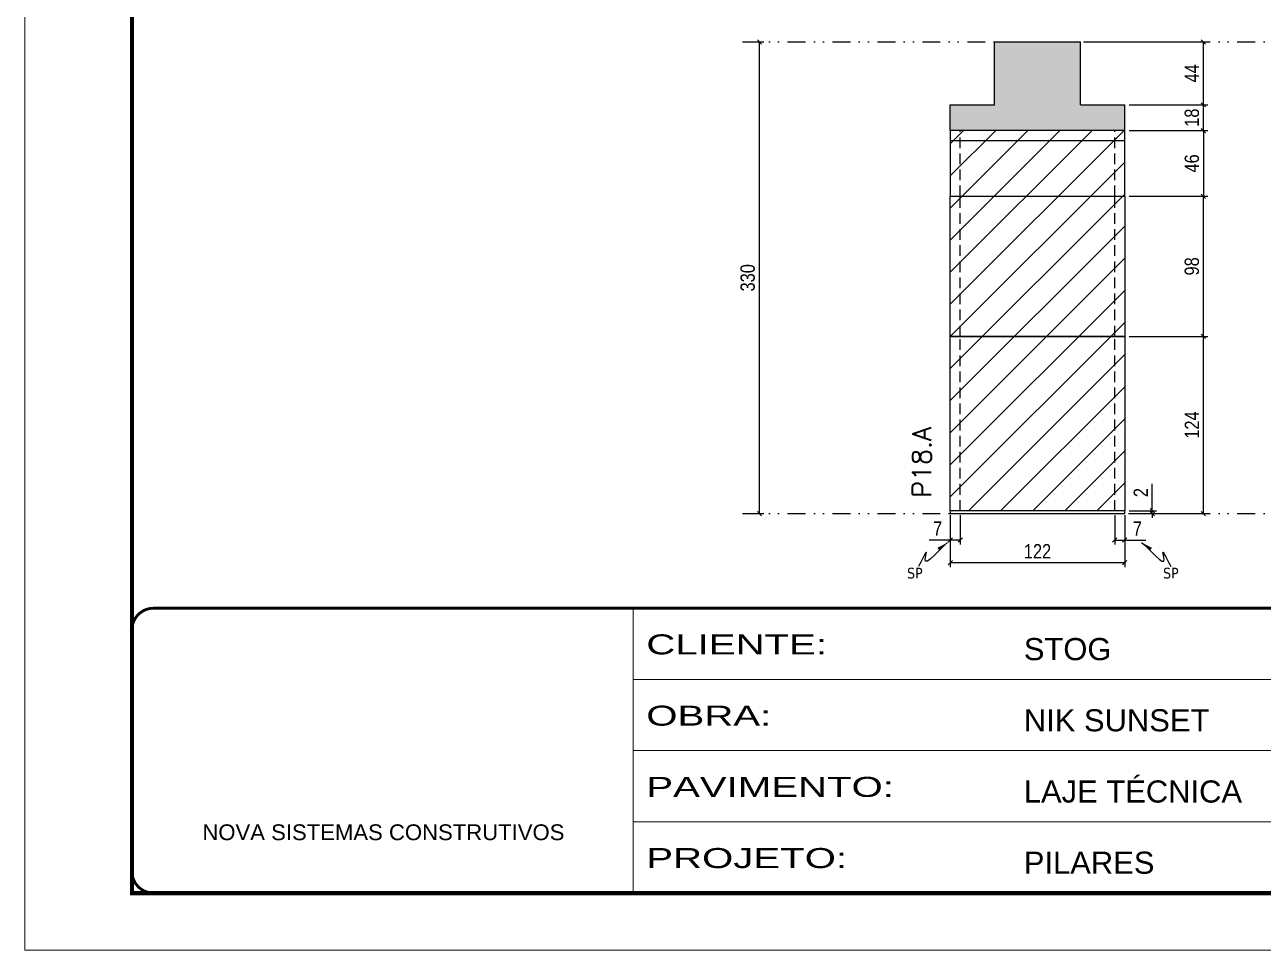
# Model space of a CAD drawing. Extents: x 808 to 7089, y -98 to 17032.
# Drawn here: x 5577 to 6443, y 11388 to 12036 of the extents above; entities that cross this region are included whole.
import ezdxf

# ---------------------------------------------------------------- set-up
doc = ezdxf.new("R2010")
doc.units = 0
for name, pattern in [('CONTINUO', [0]), ('DASHED', [0.75, 0.5, -0.25]), ('DIVIDE2', [0.625, 0.25, -0.125, 0, -0.125, 0, -0.125]), ('HIDDEN', [0.375, 0.25, -0.125])]:
    doc.linetypes.add(name, pattern=pattern)
for name, color, linetype in [('COTA', 241, 'Continuous'), ('Nível', 160, 'Continuous'), ('Painéis', 200, 'Continuous'), ('SARR_2.2x7', 40, 'Continuous'), ('Sarrafo de Pressão', 42, 'HIDDEN'), ('texto', 7, 'Continuous')]:
    doc.layers.add(name, color=color, linetype=linetype)
for name, color, linetype, lineweight in [('Folhas', 255, 'Continuous', 9), ('REAPROVEITAMENTO', 251, 'Continuous', 9), ('SARRAFO DE PRESSAO', 251, 'DASHED', 9), ('Texto Seção', 7, 'Continuous', 15)]:
    doc.layers.add(name, color=color, linetype=linetype, lineweight=lineweight)
doc.styles.add('ARIAL', font='arial.ttf')
doc.styles.add('COTA TECNICA', font='techl___.ttf', dxfattribs={"height": 10})
doc.styles.add('COTA TECNICA-50', font='techl___.ttf', dxfattribs={"height": 10})
doc.styles.add('REGUA-120', font='ROMANS.shx', dxfattribs={"height": 15})
doc.styles.get("Standard").update_dxf_attribs({"font": 'arial.ttf'})
doc.styles.add('Tecnologia', font='')
doc.styles.get('Tecnologia').set_extended_font_data('Forgotten Futurist')
doc.dimstyles.new('COTA PAINEL-50', dxfattribs={"dimtxt": 10, "dimasz": 3, "dimexe": 3, "dimexo": 3, "dimgap": 3, "dimtad": 1, "dimdec": 1, "dimzin": 12, "dimdsep": 46, "dimtxsty": 'COTA TECNICA-50', "dimblk1": 'OBLIQUE', "dimblk2": 'OBLIQUE', "dimsah": 1, "dimcen": 0.9, "dimclrd": 4, "dimclre": 4, "dimclrt": 240, "dimadec": 1, "dimazin": 3, "dimtfac": 1, "dimtdec": 1, "dimtmove": 0, "dimatfit": 3, "dimfxl": 1, "dimtolj": 1, "dimtzin": 12, "dimarcsym": 0})
doc.dimstyles.new('PAINEL', dxfattribs={"dimtxt": 10, "dimasz": 3, "dimexe": 3, "dimexo": 3, "dimgap": 3, "dimtad": 1, "dimdec": 1, "dimzin": 12, "dimdsep": 46, "dimtxsty": 'COTA TECNICA', "dimblk1": 'OBLIQUE', "dimblk2": 'OBLIQUE', "dimsah": 1, "dimcen": 0.9, "dimclrd": 4, "dimclre": 4, "dimclrt": 240, "dimadec": 1, "dimazin": 3, "dimtfac": 1, "dimtdec": 1, "dimtmove": 0, "dimatfit": 3, "dimfxl": 1, "dimtolj": 1, "dimtzin": 12, "dimarcsym": 0})
doc.dimstyles.get("Standard").update_dxf_attribs({"dimtxt": 0.18, "dimasz": 0.18, "dimexe": 0.18, "dimexo": 0.0625, "dimgap": 0.09, "dimtad": 0, "dimtih": 1, "dimtoh": 1, "dimdec": 4, "dimzin": 0, "dimdsep": 46, "dimtxsty": 'Standard', "dimcen": 0.09, "dimadec": 0, "dimazin": 0, "dimtfac": 1, "dimtdec": 4, "dimtofl": 0, "dimtmove": 0, "dimatfit": 3, "dimfxl": 1, "dimtolj": 1, "dimtzin": 0, "dimarcsym": 0})

# ---------------------------------------------------------------- blocks, each defined once
blk = doc.blocks.new('9999999999')
at = {"color": 30, "linetype": 'CONTINUO'}
for p, q in [((98564.56, 34230.21), (98564.56, 34429.45)), ((98564.56, 34379.64), (99583.98, 34379.64)), ((98564.56, 34329.83), (99487.98, 34329.83)), ((98564.56, 34280.02), (99487.98, 34280.02))]:
    blk.add_line(p, q, dxfattribs=at)
at = {"color": 30, "linetype": 'CONTINUO', "const_width": 2}
blk.add_lwpolyline([(99583.98, 34230.21), (99583.98, 34414.45, 0.414214), (99568.98, 34429.45), (98228.98, 34429.45, 0.414214), (98213.98, 34414.45), (98213.98, 34245.21, 0.414214), (98228.98, 34230.21), (99583.98, 34230.21)], format="xyb", dxfattribs=at)
at = {"layer": 'Folhas'}
blk.add_lwpolyline([(98138.98, 34190.21), (99623.98, 34190.21), (99623.98, 35240.21), (98138.98, 35240.21)], close=True, dxfattribs=at)
at = {"layer": 'Folhas', "color": 30, "const_width": 3}
blk.add_lwpolyline([(98213.98, 34230.21), (99583.98, 34230.21), (99583.98, 35200.21), (98213.98, 35200.21)], close=True, dxfattribs=at)
at = {"color": 7, "linetype": 'Continuous', "ltscale": 5, "style": 'ARIAL'}
for s, height, p in [('STOG', 15.483, (98837.68, 34393.13)), ('NIK SUNSET', 15.483, (98837.68, 34343.32)), ('LAJE TÉCNICA', 15.4829, (98837.68, 34293.51)), ('NOVA SISTEMAS CONSTRUTIVOS', 11.0592, (98263.19, 34267.21)), ('PILARES', 15.483, (98837.68, 34243.7))]:
    blk.add_text(s, height=height, dxfattribs=at).set_placement(p)
at = {"layer": 'Folhas', "color": 7, "style": 'Tecnologia', "width": 1.5}
for s, p in [('CLIENTE:', (98573.65, 34397.17)), ('OBRA:', (98573.65, 34347.31)), ('PAVIMENTO:', (98573.65, 34297.5)), ('PROJETO:', (98573.65, 34247.69))]:
    blk.add_text(s, height=14, dxfattribs=at).set_placement(p)
blk = doc.blocks.new('_Oblique')
at = {"color": 0, "linetype": 'ByBlock', "lineweight": -2}
blk.add_line((-0.5, -0.5), (0.5, 0.5), dxfattribs=at)
blk = doc.blocks.new('*D624')
at = {"layer": 'COTA', "color": 4, "lineweight": -2, "transparency": 16777216}
for p, q in [((6081.66, 12023.59), (6093.51, 12023.59)), ((6090.51, 11693.59), (6090.51, 12023.59)), ((6081.66, 11693.59), (6093.51, 11693.59))]:
    blk.add_line(p, q, dxfattribs=at)
at = {"layer": 'Defpoints', "color": 0, "transparency": 16777216}
for p in [(6078.66, 12023.59), (6090.51, 12023.59), (6078.66, 11693.59)]:
    blk.add_point(p, dxfattribs=at)
at = {"layer": 'COTA', "color": 4, "lineweight": -2, "transparency": 16777216, "xscale": 3, "yscale": 3, "zscale": 3}
for p, rotation in [((6090.51, 12023.59), 90), ((6090.51, 11693.59), 270)]:
    blk.add_blockref('_Oblique', p, dxfattribs=dict(at, rotation=rotation))
at = {"layer": 'COTA', "color": 240, "transparency": 16777216, "insert": (6082.29, 11858.59), "char_height": 10, "attachment_point": 5, "rotation": 90, "style": 'COTA TECNICA-50'}
blk.add_mtext('\\A1;330', dxfattribs=at)
blk = doc.blocks.new('*D595')
at = {"layer": 'COTA', "color": 4, "lineweight": -2, "transparency": 16777216}
for p, q in [((6223.93, 11692.59), (6223.93, 11656.23)), ((6345.93, 11692.59), (6345.93, 11656.23)), ((6345.93, 11659.23), (6223.93, 11659.23))]:
    blk.add_line(p, q, dxfattribs=at)
at = {"layer": 'Defpoints', "color": 0, "transparency": 16777216}
for p in [(6223.93, 11695.59), (6345.93, 11695.59), (6223.93, 11659.23)]:
    blk.add_point(p, dxfattribs=at)
at = {"layer": 'COTA', "color": 4, "lineweight": -2, "transparency": 16777216, "xscale": 3, "yscale": 3, "zscale": 3, "rotation": 180}
blk.add_blockref('_Oblique', (6223.93, 11659.23), dxfattribs=at)
at = {"layer": 'COTA', "color": 4, "lineweight": -2, "transparency": 16777216, "xscale": 3, "yscale": 3, "zscale": 3}
blk.add_blockref('_Oblique', (6345.93, 11659.23), dxfattribs=at)
at = {"layer": 'COTA', "color": 240, "transparency": 16777216, "insert": (6284.93, 11667.29), "char_height": 10, "attachment_point": 5, "style": 'COTA TECNICA'}
blk.add_mtext('\\A1;122', dxfattribs=at)
blk = doc.blocks.new('*D596')
at = {"layer": 'COTA', "color": 4, "lineweight": -2, "transparency": 16777216}
for p, q in [((6338.93, 11692.59), (6338.93, 11672.08)), ((6345.93, 11690.59), (6345.93, 11672.08)), ((6338.93, 11675.08), (6345.93, 11675.08)), ((6345.93, 11675.08), (6360.66, 11675.08))]:
    blk.add_line(p, q, dxfattribs=at)
at = {"layer": 'Defpoints', "color": 0, "transparency": 16777216}
for p in [(6338.93, 11695.59), (6345.93, 11693.59), (6345.93, 11675.08)]:
    blk.add_point(p, dxfattribs=at)
at = {"layer": 'COTA', "color": 4, "lineweight": -2, "transparency": 16777216, "xscale": 3, "yscale": 3, "zscale": 3, "rotation": 180}
blk.add_blockref('_Oblique', (6338.93, 11675.08), dxfattribs=at)
at = {"layer": 'COTA', "color": 4, "lineweight": -2, "transparency": 16777216, "xscale": 3, "yscale": 3, "zscale": 3}
blk.add_blockref('_Oblique', (6345.93, 11675.08), dxfattribs=at)
at = {"layer": 'COTA', "color": 240, "transparency": 16777216, "insert": (6354.8, 11683.15), "char_height": 10, "attachment_point": 5, "style": 'COTA TECNICA-50'}
blk.add_mtext('\\A1;7', dxfattribs=at)
blk = doc.blocks.new('*D597')
at = {"layer": 'COTA', "color": 4, "lineweight": -2, "transparency": 16777216}
for p, q in [((6223.93, 11690.59), (6223.93, 11672.08)), ((6230.93, 11692.59), (6230.93, 11672.08)), ((6223.93, 11675.08), (6209.2, 11675.08)), ((6230.93, 11675.08), (6223.93, 11675.08))]:
    blk.add_line(p, q, dxfattribs=at)
at = {"layer": 'Defpoints', "color": 0, "transparency": 16777216}
for p in [(6223.93, 11693.59), (6230.93, 11695.59), (6223.93, 11675.08)]:
    blk.add_point(p, dxfattribs=at)
at = {"layer": 'COTA', "color": 4, "lineweight": -2, "transparency": 16777216, "xscale": 3, "yscale": 3, "zscale": 3, "rotation": 180}
blk.add_blockref('_Oblique', (6223.93, 11675.08), dxfattribs=at)
at = {"layer": 'COTA', "color": 4, "lineweight": -2, "transparency": 16777216, "xscale": 3, "yscale": 3, "zscale": 3}
blk.add_blockref('_Oblique', (6230.93, 11675.08), dxfattribs=at)
at = {"layer": 'COTA', "color": 240, "transparency": 16777216, "insert": (6215.07, 11683.15), "char_height": 10, "attachment_point": 5, "style": 'COTA TECNICA-50'}
blk.add_mtext('\\A1;7', dxfattribs=at)
blk = doc.blocks.new('*D598')
at = {"layer": 'COTA', "color": 4, "linetype": 'ByBlock', "lineweight": -2, "transparency": 16777216}
for p, q in [((6348.93, 11817.59), (6404.01, 11817.59)), ((6401.01, 11693.59), (6401.01, 11817.59)), ((6348.93, 11693.59), (6404.01, 11693.59))]:
    blk.add_line(p, q, dxfattribs=at)
at = {"layer": 'Defpoints', "color": 0, "linetype": 'ByBlock', "transparency": 16777216}
for p in [(6345.93, 11817.59), (6401.01, 11817.59), (6345.93, 11693.59)]:
    blk.add_point(p, dxfattribs=at)
at = {"layer": 'COTA', "color": 4, "linetype": 'ByBlock', "lineweight": -2, "transparency": 16777216, "xscale": 3, "yscale": 3, "zscale": 3}
for p, rotation in [((6401.01, 11817.59), 90), ((6401.01, 11693.59), 270)]:
    blk.add_blockref('_Oblique', p, dxfattribs=dict(at, rotation=rotation))
at = {"layer": 'COTA', "color": 240, "linetype": 'ByBlock', "transparency": 16777216, "insert": (6392.94, 11755.59), "char_height": 10, "attachment_point": 5, "rotation": 90, "style": 'COTA TECNICA'}
blk.add_mtext('\\A1;124', dxfattribs=at)
blk = doc.blocks.new('*D599')
at = {"layer": 'COTA', "color": 4, "lineweight": -2, "transparency": 16777216}
for p, q in [((6365.19, 11695.59), (6365.19, 11714.39)), ((6348.93, 11695.59), (6368.19, 11695.59)), ((6348.93, 11693.59), (6368.19, 11693.59)), ((6365.19, 11693.59), (6365.19, 11695.59)), ((6365.19, 11693.59), (6365.19, 11690.59))]:
    blk.add_line(p, q, dxfattribs=at)
at = {"layer": 'Defpoints', "color": 0, "transparency": 16777216}
for p in [(6345.93, 11695.59), (6345.93, 11693.59), (6365.19, 11693.59)]:
    blk.add_point(p, dxfattribs=at)
at = {"layer": 'COTA', "color": 4, "lineweight": -2, "transparency": 16777216, "xscale": 3, "yscale": 3, "zscale": 3}
for p, rotation in [((6365.19, 11695.59), 270), ((6365.19, 11693.59), 90)]:
    blk.add_blockref('_Oblique', p, dxfattribs=dict(at, rotation=rotation))
at = {"layer": 'COTA', "color": 240, "transparency": 16777216, "insert": (6357.19, 11708.34), "char_height": 10, "attachment_point": 5, "rotation": 90, "style": 'COTA TECNICA-50'}
blk.add_mtext('\\A1;2', dxfattribs=at)
blk = doc.blocks.new('*D600')
at = {"layer": 'COTA', "color": 4, "linetype": 'ByBlock', "lineweight": -2, "transparency": 16777216}
for p, q in [((6348.93, 11817.59), (6404.01, 11817.59)), ((6401.01, 11693.59), (6401.01, 11817.59)), ((6348.93, 11693.59), (6404.01, 11693.59))]:
    blk.add_line(p, q, dxfattribs=at)
at = {"layer": 'Defpoints', "color": 0, "linetype": 'ByBlock', "transparency": 16777216}
for p in [(6345.93, 11817.59), (6401.01, 11817.59), (6345.93, 11693.59)]:
    blk.add_point(p, dxfattribs=at)
at = {"layer": 'COTA', "color": 4, "linetype": 'ByBlock', "lineweight": -2, "transparency": 16777216, "xscale": 3, "yscale": 3, "zscale": 3}
for p, rotation in [((6401.01, 11817.59), 90), ((6401.01, 11693.59), 270)]:
    blk.add_blockref('_Oblique', p, dxfattribs=dict(at, rotation=rotation))
at = {"layer": 'COTA', "color": 240, "linetype": 'ByBlock', "transparency": 16777216, "insert": (6392.94, 11755.59), "char_height": 10, "attachment_point": 5, "rotation": 90, "style": 'COTA TECNICA'}
blk.add_mtext('\\A1;124', dxfattribs=at)
blk = doc.blocks.new('*D601')
at = {"layer": 'COTA', "color": 4, "lineweight": -2, "transparency": 16777216}
for p, q in [((6348.93, 11915.59), (6404.01, 11915.59)), ((6401.01, 11817.59), (6401.01, 11915.59)), ((6348.93, 11817.59), (6404.01, 11817.59))]:
    blk.add_line(p, q, dxfattribs=at)
at = {"layer": 'Defpoints', "color": 0, "transparency": 16777216}
for p in [(6345.93, 11915.59), (6401.01, 11915.59), (6345.93, 11817.59)]:
    blk.add_point(p, dxfattribs=at)
at = {"layer": 'COTA', "color": 4, "lineweight": -2, "transparency": 16777216, "xscale": 3, "yscale": 3, "zscale": 3}
for p, rotation in [((6401.01, 11915.59), 90), ((6401.01, 11817.59), 270)]:
    blk.add_blockref('_Oblique', p, dxfattribs=dict(at, rotation=rotation))
at = {"layer": 'COTA', "color": 240, "transparency": 16777216, "insert": (6392.91, 11866.59), "char_height": 10, "attachment_point": 5, "rotation": 90, "style": 'COTA TECNICA-50'}
blk.add_mtext('\\A1;98', dxfattribs=at)
blk = doc.blocks.new('*D602')
at = {"layer": 'COTA', "color": 4, "lineweight": -2, "transparency": 16777216}
for p, q in [((6348.93, 11979.59), (6404.01, 11979.59)), ((6401.01, 11961.59), (6401.01, 11979.59)), ((6348.93, 11961.59), (6404.01, 11961.59))]:
    blk.add_line(p, q, dxfattribs=at)
at = {"layer": 'Defpoints', "color": 0, "transparency": 16777216}
for p in [(6345.93, 11979.59), (6401.01, 11979.59), (6345.93, 11961.59)]:
    blk.add_point(p, dxfattribs=at)
at = {"layer": 'COTA', "color": 4, "lineweight": -2, "transparency": 16777216, "xscale": 3, "yscale": 3, "zscale": 3}
for p, rotation in [((6401.01, 11979.59), 90), ((6401.01, 11961.59), 270)]:
    blk.add_blockref('_Oblique', p, dxfattribs=dict(at, rotation=rotation))
at = {"layer": 'COTA', "color": 240, "transparency": 16777216, "insert": (6392.92, 11970.59), "char_height": 10, "attachment_point": 5, "rotation": 90, "style": 'COTA TECNICA-50'}
blk.add_mtext('\\A1;18', dxfattribs=at)
blk = doc.blocks.new('*D603')
at = {"layer": 'COTA', "color": 4, "lineweight": -2, "transparency": 16777216}
for p, q in [((6348.93, 11961.59), (6404.01, 11961.59)), ((6401.01, 11961.59), (6401.01, 11915.59)), ((6348.93, 11915.59), (6404.01, 11915.59))]:
    blk.add_line(p, q, dxfattribs=at)
at = {"layer": 'Defpoints', "color": 0, "transparency": 16777216}
for p in [(6345.93, 11961.59), (6345.93, 11915.59), (6401.01, 11915.59)]:
    blk.add_point(p, dxfattribs=at)
at = {"layer": 'COTA', "color": 4, "lineweight": -2, "transparency": 16777216, "xscale": 3, "yscale": 3, "zscale": 3}
for p, rotation in [((6401.01, 11961.59), 90), ((6401.01, 11915.59), 270)]:
    blk.add_blockref('_Oblique', p, dxfattribs=dict(at, rotation=rotation))
at = {"layer": 'COTA', "color": 240, "transparency": 16777216, "insert": (6392.91, 11938.59), "char_height": 10, "attachment_point": 5, "rotation": 90, "style": 'COTA TECNICA-50'}
blk.add_mtext('\\A1;46', dxfattribs=at)
blk = doc.blocks.new('*D633')
at = {"layer": 'COTA', "color": 4, "lineweight": -2, "transparency": 16777216}
for p, q in [((6317.93, 12023.59), (6404.01, 12023.59)), ((6401.01, 11979.59), (6401.01, 12023.59)), ((6348.93, 11979.59), (6404.01, 11979.59))]:
    blk.add_line(p, q, dxfattribs=at)
at = {"layer": 'Defpoints', "color": 0, "transparency": 16777216}
for p in [(6314.93, 12023.59), (6401.01, 12023.59), (6345.93, 11979.59)]:
    blk.add_point(p, dxfattribs=at)
at = {"layer": 'COTA', "color": 4, "lineweight": -2, "transparency": 16777216, "xscale": 3, "yscale": 3, "zscale": 3}
for p, rotation in [((6401.01, 12023.59), 90), ((6401.01, 11979.59), 270)]:
    blk.add_blockref('_Oblique', p, dxfattribs=dict(at, rotation=rotation))
at = {"layer": 'COTA', "color": 240, "transparency": 16777216, "insert": (6392.94, 12001.59), "char_height": 10, "attachment_point": 5, "rotation": 90, "style": 'COTA TECNICA'}
blk.add_mtext('\\A1;44', dxfattribs=at)

msp = doc.modelspace()

# ---------------------------------------------------------------- hatches: boundary and pattern name
at = {"layer": 'COTA', "linetype": 'ByBlock'}
h = msp.add_hatch(dxfattribs=at)
h.set_pattern_fill('AR-CONC', color=256, scale=0.03)
h.paths.add_polyline_path([(6314.93, 12023.59), (6254.93, 12023.59), (6254.93, 11979.59), (6223.93, 11979.59), (6223.93, 11961.59), (6345.93, 11961.59), (6345.93, 11979.59), (6314.93, 11979.59)])
at = {"layer": 'REAPROVEITAMENTO', "linetype": 'ByBlock'}
h = msp.add_hatch(dxfattribs=at)
h.set_pattern_fill('ANSI31', color=256, scale=5, style=2)
h.set_pattern_definition([(45, (2637.757, 2641.187), (-11.22532, 11.22532), [])])
h.paths.add_polyline_path([(6345.93, 11695.59), (6345.93, 11961.59), (6223.93, 11961.59), (6223.93, 11695.59)])

# ---------------------------------------------------------------- linework, layer by layer
at = {"layer": 'COTA', "linetype": 'ByBlock'}
for p, q in [((6254.93, 11979.59), (6254.93, 12023.59)), ((6254.93, 12023.59), (6314.93, 12023.59)), ((6314.93, 11979.59), (6314.93, 12023.59)), ((6223.93, 11979.59), (6223.93, 11979.59)), ((6223.93, 11961.59), (6223.93, 11979.59)), ((6223.93, 11979.59), (6254.93, 11979.59)), ((6314.93, 11979.59), (6345.93, 11979.59)), ((6345.93, 11961.59), (6345.93, 11979.59))]:
    msp.add_line(p, q, dxfattribs=at)
at = {"layer": 'Nível', "color": 4, "linetype": 'DIVIDE2', "ltscale": 50}
for p, q in [((6078.66, 12023.59), (7021.67, 12023.59)), ((6078.66, 11693.59), (7021.67, 11693.59))]:
    msp.add_line(p, q, dxfattribs=at)
at = {"layer": 'Painéis'}
msp.add_line((6345.93, 11961.59), (6223.93, 11961.59), dxfattribs=at)
msp.add_lwpolyline([(6223.93, 11961.59), (6223.93, 11915.59), (6345.93, 11915.59), (6345.93, 11961.59)], dxfattribs=at)
for points in [[(6223.93, 11915.59), (6345.93, 11915.59), (6345.93, 11817.59), (6223.93, 11817.59)], [(6223.93, 11817.59), (6345.93, 11817.59), (6345.93, 11695.59), (6223.93, 11695.59)], [(6223.93, 11693.59), (6345.93, 11693.59), (6345.93, 11695.59), (6223.93, 11695.59)]]:
    msp.add_lwpolyline(points, close=True, dxfattribs=at)
at = {"layer": 'SARR_2.2x7'}
msp.add_line((6223.93, 11954.59), (6345.93, 11954.59), dxfattribs=at)
at = {"layer": 'Sarrafo de Pressão', "ltscale": 30}
for p, q in [((6230.93, 11915.59), (6230.93, 11961.59)), ((6338.93, 11915.59), (6338.93, 11961.59)), ((6230.93, 11817.59), (6230.93, 11915.59)), ((6338.93, 11817.59), (6338.93, 11915.59)), ((6230.93, 11695.59), (6230.93, 11817.59)), ((6338.93, 11695.59), (6338.93, 11817.59))]:
    msp.add_line(p, q, dxfattribs=at)

# ---------------------------------------------------------------- block references
at = {"layer": 'SARRAFO DE PRESSAO', "color": 6, "linetype": 'ByBlock'}
msp.add_blockref('9999999999', (-92562.31, -22802.03), dxfattribs=at)

# ---------------------------------------------------------------- texts
at = {"layer": 'texto', "color": 0, "char_height": 7.5, "attachment_point": 5}
for insert in [(6199.15, 11651.91), (6378.18, 11651.91)]:
    msp.add_mtext('{\\fTahoma|b0|i0|c0|p34;\\C4;SP}', dxfattribs=dict(at, insert=insert))
at = {"layer": 'Texto Seção', "insert": (6210.46, 11704.84), "char_height": 13, "width": 285.3299, "attachment_point": 7, "rotation": 90, "style": 'REGUA-120'}
msp.add_mtext('P18.A', dxfattribs=at)

# ---------------------------------------------------------------- dimensions: what is measured, and where the dimension line sits
at = {"layer": 'COTA'}
for base, p1, p2, angle, dimstyle, picture, middle in [((6090.51, 12023.59), (6078.66, 11693.59), (6078.66, 12023.59), 90, 'COTA PAINEL-50', '*D624', (6082.29, 11858.59)), ((6401.01, 12023.59), (6345.93, 11979.59), (6314.93, 12023.59), 90, 'PAINEL', '*D633', (6392.94, 12001.59)), ((6401.01, 11979.59), (6345.93, 11961.59), (6345.93, 11979.59), 90, 'COTA PAINEL-50', '*D602', (6392.92, 11970.59)), ((6401.01, 11915.59), (6345.93, 11961.59), (6345.93, 11915.59), 90, 'COTA PAINEL-50', '*D603', (6392.91, 11938.59)), ((6401.01, 11915.59), (6345.93, 11817.59), (6345.93, 11915.59), 90, 'COTA PAINEL-50', '*D601', (6392.91, 11866.59)), ((6223.93, 11675.08), (6230.93, 11695.59), (6223.93, 11693.59), 180, 'COTA PAINEL-50', '*D597', (6215.07, 11683.15))]:
    dim = msp.add_linear_dim(base=base, p1=p1, p2=p2, angle=angle, dimstyle=dimstyle, dxfattribs=at)
    dim.commit()
    dim.dimension.update_dxf_attribs({"geometry": picture, "text_midpoint": middle})
at = {"layer": 'COTA', "linetype": 'ByBlock'}
for picture in ['*D598', '*D600']:
    dim = msp.add_aligned_dim(p1=(6345.93, 11693.59), p2=(6345.93, 11817.59), distance=-55.08, dimstyle='PAINEL', dxfattribs=at)
    dim.commit()
    dim.dimension.update_dxf_attribs({"geometry": picture, "text_midpoint": (6392.94, 11755.59)})
at = {"layer": 'COTA'}
dim = msp.add_linear_dim(base=(6365.19, 11693.59), p1=(6345.93, 11695.59), p2=(6345.93, 11693.59), angle=90, dimstyle='COTA PAINEL-50', dxfattribs=at)
dim.commit()
dim.dimension.update_dxf_attribs({"geometry": '*D599', "text_midpoint": (6365.19, 11708.34), "dimtype": 160})
dim = msp.add_linear_dim(base=(6223.93, 11659.23), p1=(6345.93, 11695.59), p2=(6223.93, 11695.59), angle=180, dimstyle='PAINEL', override={"dimarcsym": 2}, dxfattribs=at)
dim.commit()
dim.dimension.update_dxf_attribs({"geometry": '*D595', "text_midpoint": (6284.93, 11667.29)})
dim = msp.add_linear_dim(base=(6345.93, 11675.08), p1=(6338.93, 11695.59), p2=(6345.93, 11693.59), dimstyle='COTA PAINEL-50', dxfattribs=at)
dim.commit()
dim.dimension.update_dxf_attribs({"geometry": '*D596', "text_midpoint": (6354.8, 11683.15)})

# ---------------------------------------------------------------- leaders
at = {"layer": 'COTA', "path_type": 1}
for points in [[(6222.1, 11673.41), (6206.32, 11661.57), (6207.24, 11666.38), (6201.69, 11656.6)], [(6357.76, 11673.41), (6373.55, 11661.57), (6372.62, 11666.38), (6378.17, 11656.6)]]:
    msp.add_leader(points, dimstyle='Standard', override={"dimasz": 8}, dxfattribs=at)

doc.saveas('drawing.dxf')
